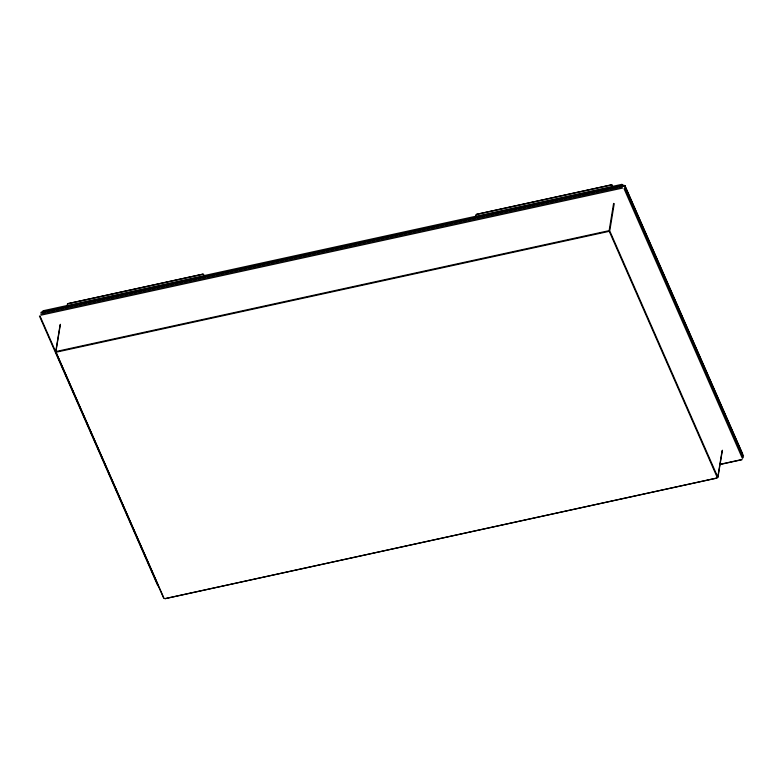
<?xml version="1.0" encoding="UTF-8"?>
<svg xmlns="http://www.w3.org/2000/svg" width="783" height="783" viewBox="0 0 783 783"><rect width="100%" height="100%" fill="white"/><g stroke="black" fill="none" stroke-linecap="round" stroke-linejoin="round"><path stroke-width="1.17" d="M42.683 312.231L42.84 311.272M42.85 311.967L43.006 311.008M55.72 351.596L60.115 324.769M56.024 351.117L60.408 324.289M67.054 306.29L67.446 303.941M475.594 217.008L475.976 214.659M611.454 187.313L611.836 184.964M609.203 230.222L613.598 203.394M609.83 230.505L614.224 203.678M621.947 185.405L622.103 184.445M622.289 185.561L622.446 184.602M624.305 186.442L624.462 185.483M624.658 186.589L624.814 185.63M717.708 477.532L722.102 450.705M718.011 477.053L722.406 450.225M741.902 454.453L742.059 453.494M742.069 454.189L742.225 453.23M67.837 303.628L202.983 274.099M476.377 214.346L611.513 184.808M67.955 303.667L203.1 274.138M476.495 214.385L611.64 184.857M43.388 310.704L621.908 184.338M40.931 312.339L622.632 185.209M41.313 312.466L623.014 185.336M43.153 312.114L621.565 185.708M622.064 185.786L624.276 185.365M585.772 193.92L588.16 193.401M603.703 190.005L606.091 189.486M610.867 188.439L613.255 187.91M40.667 314.003L622.358 186.873M40.863 315.197L622.563 188.067M56.582 351.401L608.499 230.779M56.699 352.076L608.616 231.465M720.184 464.27L741.687 459.572M720.566 464.397L742.069 459.699M164.88 598.633L716.797 478.012M165.096 598.701L717.013 478.09M624.971 185.688L743.576 456.058M624.746 185.581L741.912 452.603M624.511 185.992L627.946 193.832M628.935 196.063L630.403 199.43M631.392 201.662L635.806 211.733M636.785 213.974L638.262 217.331M640.719 222.93L642.187 226.287M643.176 228.519L645.133 233.001M648.569 240.831L652.993 250.903M653.971 253.144L655.449 256.501M656.428 258.742L659.374 265.457M660.353 267.688L663.299 274.402M665.756 280.001L667.233 283.358M668.212 285.599L670.179 290.072M671.648 293.429L672.636 295.671M673.615 297.902L675.083 301.259M676.072 303.501L680.486 313.572M681.474 315.813L684.42 322.527M685.399 324.769L687.366 329.242M688.834 332.599L689.823 334.84M690.802 337.072L692.27 340.429M693.258 342.67L697.673 352.741M698.661 354.983L700.129 358.34M701.108 360.581L704.054 367.296M707.989 376.241L709.457 379.598M710.445 381.84L712.403 386.313M713.881 389.67L714.859 391.911M715.838 394.152L717.316 397.51M718.295 399.741L721.241 406.455M723.698 412.054L725.175 415.411M727.622 421.009L729.1 424.366M730.079 426.608L732.046 431.081M735.482 438.911L739.906 448.982M740.884 451.223L742.353 454.58M624.971 188.018L743.302 457.722M622.612 184.651L623.356 186.354M622.387 184.543L623.131 186.237M624.061 188.732L742.401 458.437M612.12 185.062L613.069 187.235M609.986 231.425L717.717 476.955M609.477 231.837L717.199 477.366M203.59 274.344L204.539 276.516M56.288 352.732L164.019 598.261M40.148 316.342L158.489 586.046M55.877 352.526L163.608 598.055M39.424 315.98L157.765 585.684"/></g></svg>
